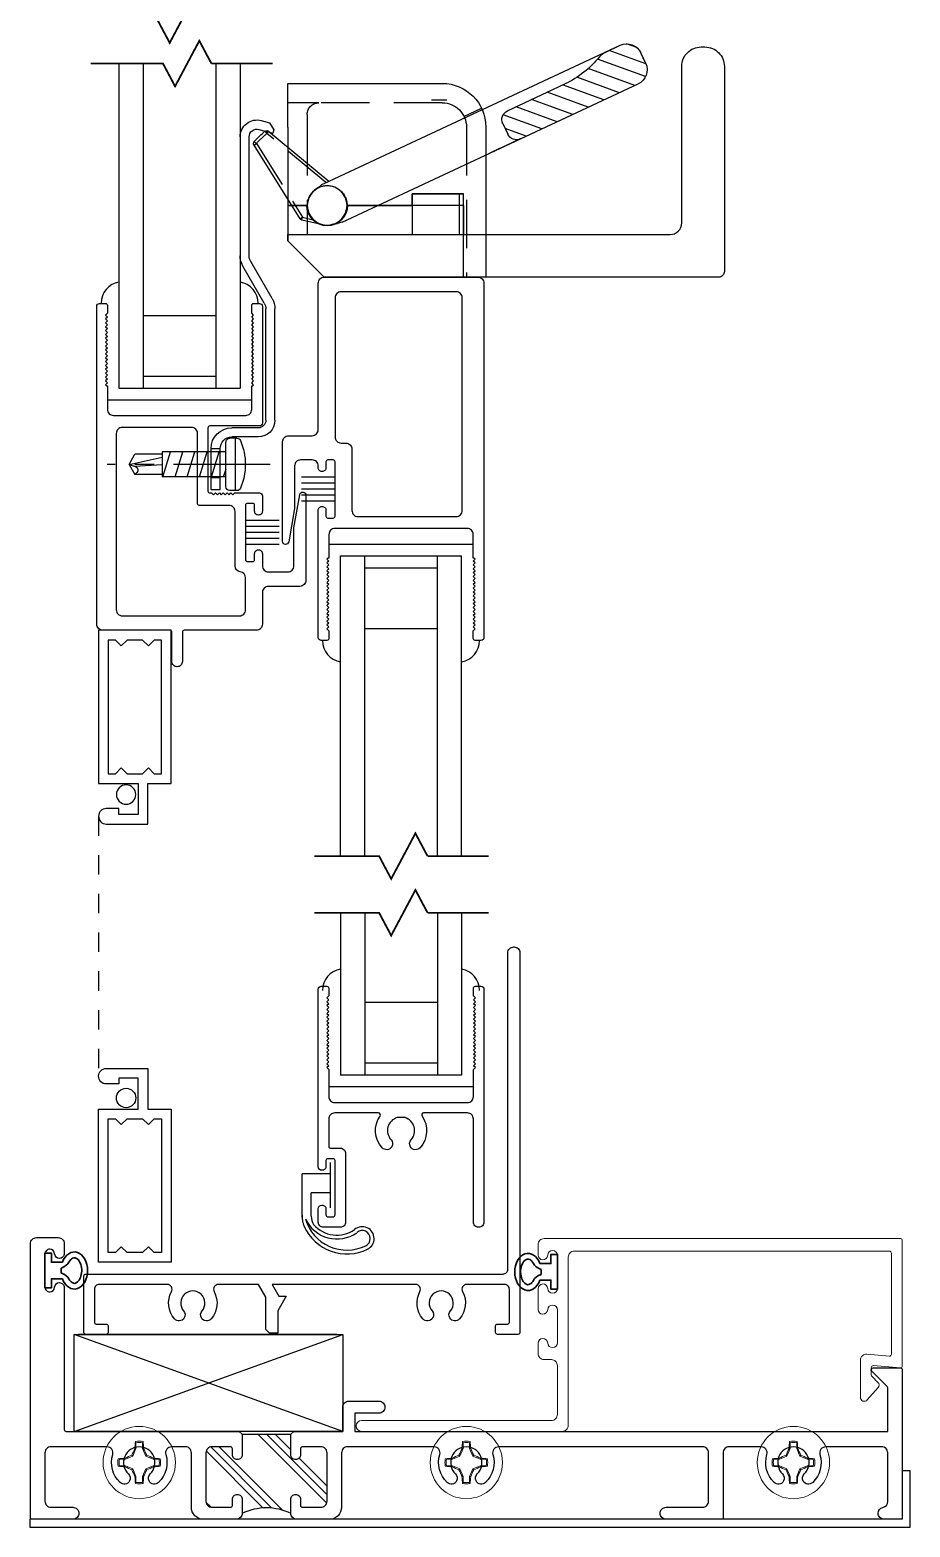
# Model space of a CAD drawing. Extents: x -138 to 168, y -127 to 80.
# Drawn here: x 11.08 to 15.62, y 59.83 to 67.55 of the extents above; entities that cross this region are included whole.
import ezdxf

# ---------------------------------------------------------------- set-up
doc = ezdxf.new("R2010")
doc.units = 0
doc.header["$MEASUREMENT"] = 0
for name, pattern in [('CENTERX2', [0.8, 0.5, -0.1, 0.1, -0.1]), ('HIDDEN', [0.375, 0.25, -0.125]), ('PHANTOM', [0.5, 0.25, -0.05, 0.05, -0.05, 0.05, -0.05])]:
    doc.linetypes.add(name, pattern=pattern)
doc.layers.get('0').update_dxf_attribs({"linetype": 'CONTINUOUS'})
for name, color, linetype in [('30', 3, 'CONTINUOUS'), ('FRAME', 1, 'CONTINUOUS'), ('GLASS', 7, 'CONTINUOUS'), ('GLAZING', 7, 'CONTINUOUS'), ('HANDLE', 3, 'CONTINUOUS'), ('MISC', 7, 'CONTINUOUS'), ('SEAL', 7, 'CONTINUOUS'), ('STRIKE_PLATES', 2, 'CONTINUOUS'), ('TEXT', 7, 'CONTINUOUS'), ('VENT', 5, 'CONTINUOUS')]:
    doc.layers.add(name, color=color, linetype=linetype)
doc.layers.add('ALUM-RED', color=1, linetype='CONTINUOUS', lineweight=9)
doc.layers.add('PROFILE NUMBER', color=150, linetype='CONTINUOUS', lineweight=35)

# ---------------------------------------------------------------- blocks, each defined once
blk = doc.blocks.new('110 SCREEN')
blk.add_lwpolyline([(0.0044, 0.1975), (0.0044, 0.2375), (-0.0206, 0.2375), (-0.0206, 0.23), (-0.0369, 0.23, -1), (-0.0369, 0.25), (0.0169, 0.25), (0.0169, 0.1975), (0.0469, 0.1975), (0.0469, 0), (-0.0469, 0), (-0.0469, 0.1975)], format="xyb", close=True)
blk.add_lwpolyline([(-0.0344, 0.185), (-0.025, 0.185), (-0.0175, 0.1775), (-0.01, 0.185), (0.01, 0.185), (0.0175, 0.1775), (0.025, 0.185), (0.0344, 0.185), (0.0344, 0.0125), (0.025, 0.0125), (0.0175, 0.02), (0.01, 0.0125), (-0.01, 0.0125), (-0.0175, 0.02), (-0.025, 0.0125), (-0.0344, 0.0125)], close=True)
blk.add_circle((-0.0113, 0.2119), 0.0125)
blk = doc.blocks.new('2012 fixed rail')
blk.add_lwpolyline([(-0.3135, -0.236, -0.414214), (-0.2865, -0.263), (-0.2865, -0.617, -0.414214), (-0.3135, -0.644), (-0.4005, -0.644, -0.414214), (-0.4275, -0.617), (-0.4275, -0.549, -0.414214), (-0.4085, -0.53), (-0.4075, -0.53, -0.414214), (-0.3875, -0.55), (-0.3875, -0.58, 0.414214), (-0.3775, -0.59), (-0.3505, -0.59, 0.414214), (-0.3405, -0.58), (-0.3405, -0.3, 0.414214), (-0.3505, -0.29), (-0.3775, -0.29, 0.414214), (-0.3875, -0.3), (-0.3875, -0.33, -0.414214), (-0.4075, -0.35), (-0.4085, -0.35, -0.414214), (-0.4275, -0.331), (-0.4275, 0.585, -0.414214), (-0.4125, 0.6), (-0.3835, 0.6, -0.414214), (-0.3735, 0.59), (-0.3735, 0.55), (-0.3835, 0.54), (-0.3735, 0.53), (-0.3835, 0.52), (-0.3735, 0.51), (-0.3835, 0.5), (-0.3735, 0.49), (-0.3835, 0.48), (-0.3735, 0.47), (-0.3835, 0.46), (-0.3735, 0.45), (-0.3835, 0.44), (-0.3735, 0.43), (-0.3835, 0.42), (-0.3735, 0.41), (-0.3835, 0.4), (-0.3735, 0.39), (-0.3835, 0.38), (-0.3735, 0.37), (-0.3835, 0.36), (-0.3735, 0.35), (-0.3835, 0.34), (-0.3735, 0.33), (-0.3835, 0.32), (-0.3735, 0.31), (-0.3835, 0.3), (-0.3735, 0.29), (-0.3835, 0.28), (-0.3735, 0.27), (-0.3835, 0.26), (-0.3735, 0.25), (-0.3835, 0.24), (-0.3735, 0.23), (-0.3835, 0.22), (-0.3735, 0.21), (-0.3835, 0.2), (-0.3735, 0.19), (-0.3835, 0.18), (-0.3735, 0.17), (-0.3735, 0.031, 0.414214), (-0.3425, 0), (0, 0), (0.3425, 0, 0.414214), (0.3735, 0.031), (0.3735, 0.17), (0.3835, 0.18), (0.3735, 0.19), (0.3835, 0.2), (0.3735, 0.21), (0.3835, 0.22), (0.3735, 0.23), (0.3835, 0.24), (0.3735, 0.25), (0.3835, 0.26), (0.3735, 0.27), (0.3835, 0.28), (0.3735, 0.29), (0.3835, 0.3), (0.3735, 0.31), (0.3835, 0.32), (0.3735, 0.33), (0.3835, 0.34), (0.3735, 0.35), (0.3835, 0.36), (0.3735, 0.37), (0.3835, 0.38), (0.3735, 0.39), (0.3835, 0.4), (0.3735, 0.41), (0.3835, 0.42), (0.3735, 0.43), (0.3835, 0.44), (0.3735, 0.45), (0.3835, 0.46), (0.3735, 0.47), (0.3835, 0.48), (0.3735, 0.49), (0.3835, 0.5), (0.3735, 0.51), (0.3835, 0.52), (0.3735, 0.53), (0.3835, 0.54), (0.3735, 0.55), (0.3735, 0.59, -0.414214), (0.3835, 0.6), (0.4125, 0.6, -0.414214), (0.4275, 0.585), (0.4275, 0), (0.4275, -0.617, -0.414214), (0.4005, -0.644, -0.414214), (0.3735, -0.617), (0.3735, -0.085, 0.414214), (0.3425, -0.054), (0.1166, -0.054, 0.6055), (0.1084, -0.0697, -0.348752), (0.0979, -0.2335, -0.508835), (0.0481, -0.2282, -0.325526), (0.0519, -0.192, 0.55027), (0.0203, -0.078), (0, -0.078), (-0.0203, -0.078, 0.55027), (-0.0519, -0.192, -0.325526), (-0.0481, -0.2282, -0.508835), (-0.0979, -0.2335, -0.348752), (-0.1084, -0.0697, 0.6055), (-0.1166, -0.054), (-0.3425, -0.054, 0.414214), (-0.3735, -0.085), (-0.3735, -0.226, 0.414214), (-0.3635, -0.236)], format="xyb", close=True)
blk = doc.blocks.new('Single Hung Seal')
for p, q in [((2.6258, 6.0966), (2.6258, 6.1552)), ((2.6258, 6.1405), (2.589, 6.1405)), ((2.589, 6.0844), (2.589, 6.1405)), ((2.6258, 6.1159), (2.6006, 6.1159)), ((2.6006, 6.0861), (2.6006, 6.1159))]:
    blk.add_line(p, q)
for centre, radius, start, end in [((2.6234, 6.0857), 0.0344, 177.8521, 202.628), ((2.6276, 6.0879), 0.027, 183.8358, 208.0087), ((2.6466, 6.0973), 0.0602, 204.2959, 296.2811), ((2.6338, 6.1009), 0.0445, 204.9432, 305.278), ((2.6466, 6.0973), 0.0552, 195.9507, 296.2811), ((2.6338, 6.1009), 0.0395, 220.4227, 305.278), ((2.6666, 6.057), 0.0153, 295.9809, 130.4116), ((2.6666, 6.057), 0.0103, 295.9809, 130.4116)]:
    blk.add_arc(centre, radius, start, end)
blk = doc.blocks.new('5 LINE SEAL')
for p, q in [((0.0434, 0.0155), (0, 0.0155)), ((0.0434, 0.0077), (0, 0.0077)), ((0.0434, 0), (0, 0)), ((0.0434, -0.0078), (0, -0.0078)), ((0.0434, -0.0155), (0, -0.0155))]:
    blk.add_line(p, q)
blk = doc.blocks.new('2042 interlocker')
for points in [[(-0.578, 0.4125), (-0.578, 0.3825, 0.414214), (-0.568, 0.3725), (-0.528, 0.3725), (-0.518, 0.3825), (-0.508, 0.3725), (-0.498, 0.3825), (-0.488, 0.3725), (-0.478, 0.3825), (-0.468, 0.3725), (-0.458, 0.3825), (-0.448, 0.3725), (-0.438, 0.3825), (-0.428, 0.3725), (-0.418, 0.3825), (-0.408, 0.3725), (-0.398, 0.3825), (-0.388, 0.3725), (-0.378, 0.3825), (-0.368, 0.3725), (-0.358, 0.3825), (-0.348, 0.3725), (-0.338, 0.3825), (-0.328, 0.3725), (-0.318, 0.3825), (-0.308, 0.3725), (-0.298, 0.3825), (-0.288, 0.3725), (-0.278, 0.3825), (-0.268, 0.3725), (-0.258, 0.3825), (-0.248, 0.3725), (-0.238, 0.3825), (-0.228, 0.3725), (-0.218, 0.3825), (-0.208, 0.3725), (-0.198, 0.3825), (-0.188, 0.3725), (-0.178, 0.3825), (-0.168, 0.3725), (-0.158, 0.3825), (-0.153, 0.3775), (-0.153, 0.3725), (-0.031, 0.3725, -0.414214), (0, 0.3415), (0, -0.3415, -0.414214), (-0.031, -0.3725), (-0.153, -0.3725), (-0.153, -0.3775), (-0.158, -0.3825), (-0.168, -0.3725), (-0.178, -0.3825), (-0.188, -0.3725), (-0.198, -0.3825), (-0.208, -0.3725), (-0.218, -0.3825), (-0.228, -0.3725), (-0.238, -0.3825), (-0.248, -0.3725), (-0.258, -0.3825), (-0.268, -0.3725), (-0.278, -0.3825), (-0.288, -0.3725), (-0.298, -0.3825), (-0.308, -0.3725), (-0.318, -0.3825), (-0.328, -0.3725), (-0.338, -0.3825), (-0.348, -0.3725), (-0.358, -0.3825), (-0.368, -0.3725), (-0.378, -0.3825), (-0.388, -0.3725), (-0.398, -0.3825), (-0.408, -0.3725), (-0.418, -0.3825), (-0.428, -0.3725), (-0.438, -0.3825), (-0.448, -0.3725), (-0.458, -0.3825), (-0.468, -0.3725), (-0.478, -0.3825), (-0.488, -0.3725), (-0.498, -0.3825), (-0.508, -0.3725), (-0.518, -0.3825), (-0.528, -0.3725), (-0.568, -0.3725, 0.414214), (-0.578, -0.3825), (-0.578, -0.4125, 0.414214), (-0.563, -0.4275), (0.039, -0.4275, 0.414214), (0.054, -0.4125), (0.054, -0.1565, -0.414214), (0.064, -0.1465), (0.39, -0.1465, -0.414214), (0.4, -0.1565), (0.4, -0.1655), (0.41, -0.1755), (0.4, -0.1855), (0.41, -0.1955), (0.4, -0.2055), (0.41, -0.2155), (0.4, -0.2255), (0.41, -0.2355), (0.4, -0.2455), (0.41, -0.2555), (0.4, -0.2655), (0.41, -0.2755), (0.4, -0.2855), (0.4, -0.4125, 0.414214), (0.415, -0.4275), (0.4945, -0.4275, 0.414214), (0.514, -0.408), (0.514, -0.407, 0.414214), (0.4945, -0.3875), (0.464, -0.3875, -0.414214), (0.454, -0.3775), (0.454, -0.3505, -0.414214), (0.464, -0.3405), (0.744, -0.3405, -0.414214), (0.754, -0.3505), (0.754, -0.3775, -0.414214), (0.744, -0.3875), (0.7135, -0.3875, 0.414214), (0.694, -0.407), (0.694, -0.408, 0.414214), (0.7135, -0.4275), (0.776, -0.4275, -0.414214), (0.807, -0.4585), (0.807, -0.5595, -0.414214), (0.776, -0.5905), (0.5807, -0.5905), (0.4092, -0.6207, 0.916331), (0.412, -0.6525), (0.851, -0.6525, 0.414214), (0.882, -0.6215), (0.882, -0.4585, -0.414214), (0.913, -0.4275), (1.078, -0.4275, 0.414214), (1.109, -0.3965), (1.109, -0.0245, -0.414214), (1.119, -0.0145), (1.2705, -0.0145, 0.414214), (1.297, 0.012), (1.297, 0.013, 0.414214), (1.2705, 0.0395), (1.119, 0.0395, -0.414214), (1.109, 0.0495), (1.109, 0.3965, 0.414214), (1.078, 0.4275), (-0.563, 0.4275, 0.414214)], [(1.034, -0.3095, -0.414214), (1.003, -0.3405), (0.8385, -0.3405, -0.376803), (0.8077, -0.3135, 0.376803), (0.777, -0.2865), (0.495, -0.2865, -0.414214), (0.464, -0.2555), (0.464, -0.1025, 0.414214), (0.454, -0.0925), (0.093, -0.0925, -0.414214), (0.062, -0.0615), (0.062, 0.2955, -0.414214), (0.093, 0.3265), (1.003, 0.3265, -0.414214), (1.034, 0.2955)]]:
    blk.add_lwpolyline(points, format="xyb", close=True)
blk = doc.blocks.new('2032 interlocker2')
for points in [[(1.297, 0.3965, 0.414214), (1.266, 0.4275), (-0.563, 0.4275, 0.414214), (-0.578, 0.4125), (-0.578, 0.3825, 0.414214), (-0.568, 0.3725), (-0.528, 0.3725), (-0.518, 0.3825), (-0.508, 0.3725), (-0.498, 0.3825), (-0.488, 0.3725), (-0.478, 0.3825), (-0.468, 0.3725), (-0.458, 0.3825), (-0.448, 0.3725), (-0.438, 0.3825), (-0.428, 0.3725), (-0.418, 0.3825), (-0.408, 0.3725), (-0.398, 0.3825), (-0.388, 0.3725), (-0.378, 0.3825), (-0.368, 0.3725), (-0.358, 0.3825), (-0.348, 0.3725), (-0.338, 0.3825), (-0.328, 0.3725), (-0.318, 0.3825), (-0.308, 0.3725), (-0.298, 0.3825), (-0.288, 0.3725), (-0.278, 0.3825), (-0.268, 0.3725), (-0.258, 0.3825), (-0.248, 0.3725), (-0.238, 0.3825), (-0.228, 0.3725), (-0.218, 0.3825), (-0.208, 0.3725), (-0.198, 0.3825), (-0.188, 0.3725), (-0.178, 0.3825), (-0.168, 0.3725), (-0.158, 0.3825), (-0.153, 0.3775), (-0.153, 0.3725), (-0.031, 0.3725, -0.414214), (0, 0.3415), (0, -0.3415, -0.414214), (-0.031, -0.3725), (-0.153, -0.3725), (-0.153, -0.3775), (-0.158, -0.3825), (-0.168, -0.3725), (-0.178, -0.3825), (-0.188, -0.3725), (-0.198, -0.3825), (-0.208, -0.3725), (-0.218, -0.3825), (-0.228, -0.3725), (-0.238, -0.3825), (-0.248, -0.3725), (-0.258, -0.3825), (-0.268, -0.3725), (-0.278, -0.3825), (-0.288, -0.3725), (-0.298, -0.3825), (-0.308, -0.3725), (-0.318, -0.3825), (-0.328, -0.3725), (-0.338, -0.3825), (-0.348, -0.3725), (-0.358, -0.3825), (-0.368, -0.3725), (-0.378, -0.3825), (-0.388, -0.3725), (-0.398, -0.3825), (-0.408, -0.3725), (-0.418, -0.3825), (-0.428, -0.3725), (-0.438, -0.3825), (-0.448, -0.3725), (-0.458, -0.3825), (-0.468, -0.3725), (-0.478, -0.3825), (-0.488, -0.3725), (-0.498, -0.3825), (-0.508, -0.3725), (-0.518, -0.3825), (-0.528, -0.3725), (-0.568, -0.3725, 0.414214), (-0.578, -0.3825), (-0.578, -0.4125, 0.414214), (-0.563, -0.4275), (0.0945, -0.4275, 0.414214), (0.114, -0.408), (0.114, -0.407, 0.414214), (0.0945, -0.3875), (0.064, -0.3875, -0.414214), (0.054, -0.3775), (0.054, -0.3505, -0.414214), (0.064, -0.3405), (0.344, -0.3405, -0.414214), (0.354, -0.3505), (0.354, -0.3775, -0.414214), (0.344, -0.3875), (0.3135, -0.3875, 0.414214), (0.294, -0.407), (0.294, -0.408, 0.414214), (0.3135, -0.4275), (0.323, -0.4275, -0.414214), (0.354, -0.4585), (0.354, -0.5185, -0.414214), (0.323, -0.5495), (0.1027, -0.5495), (-0.0688, -0.5797, 0.916331), (-0.066, -0.6115), (0.448, -0.6115, 0.414214), (0.479, -0.5805), (0.479, -0.4585, -0.414214), (0.51, -0.4275), (1.266, -0.4275, 0.414214), (1.297, -0.3965)], [(0.41, -0.2535), (0.093, -0.2535, -0.414214), (0.062, -0.2225), (0.062, 0.2845, -0.414214), (0.093, 0.3155), (1.191, 0.3155, -0.414214), (1.222, 0.2845), (1.222, -0.3095, -0.414214), (1.191, -0.3405), (0.472, -0.3405, -0.414214), (0.441, -0.3095), (0.441, -0.2845, 0.414214)]]:
    blk.add_lwpolyline(points, format="xyb", close=True)
blk = doc.blocks.new('A$C79BA322A')
at = {"layer": 'HANDLE', "linetype": 'Continuous'}
for p, q in [((0.37, 0.907), (0.22, 0.907)), ((0.37, 0.907), (0.43, 0.907)), ((0.37, 0.907), (0.37, 0.308)), ((0.43, 0.907), (0.43, 0.83)), ((0.43, 0.83), (0.43, 0.8)), ((0.43, 0.8), (0.43, 0.642)), ((0.37, 0.642), (0.43, 0.642)), ((0.37, 0.098), (0.37, 0)), ((0.37, 0), (0.22, 0))]:
    blk.add_line(p, q, dxfattribs=at)
blk.add_lwpolyline([(0.188, 0), (0.22, 0), (0.22, 1.973, -0.414214), (0.28, 2.033), (1.088, 2.033, 0.414214), (1.188, 2.133), (1.188, 2.153, 0.414214), (1.088, 2.253), (0.03, 2.253, 0.414214), (0, 2.223), (0, 0.188)], format="xyb", close=True, dxfattribs=at)
blk.add_arc((0.37, 0.203), 0.105, 90, 270, dxfattribs=at)
blk = doc.blocks.new('FW-1106(SS WINDOW LATCH)')
at = {"layer": 'HANDLE', "linetype": 'Continuous'}
for p, q in [((1.0354, 1.6588), (1.1256, 1.411)), ((1.1015, 1.6599), (1.1703, 1.471)), ((1.1035, 1.659), (1.1579, 1.6337)), ((1.1035, 1.659), (1.1579, 1.6337)), ((0.2846, 0.0921), (0.9972, 1.6203)), ((0.7141, 1.0131), (0.9972, 1.6203)), ((0.9892, 1.6031), (1.0766, 1.3629)), ((1.1852, 1.6128), (1.2041, 1.5608)), ((1.1852, 1.6128), (1.2041, 1.5608)), ((0.484, -0.0008), (1.1966, 1.5274)), ((0.9518, 1.523), (1.0316, 1.3038)), ((1.1604, 1.4498), (1.1966, 1.5274)), ((0.9145, 1.4429), (0.9919, 1.2303)), ((0.8771, 1.3628), (0.9545, 1.1502)), ((0.8398, 1.2827), (0.9171, 1.0701)), ((0.8591, 0.9455), (0.9975, 1.2424)), ((0.8024, 1.2026), (0.8798, 0.9899)), ((0.765, 1.1225), (0.8377, 0.9228)), ((0.7277, 1.0424), (0.7675, 0.933)), ((0.7926, 0.9213), (0.7382, 0.9467)), ((0, 0.834), (0, 0.609)), ((0.775, 0.834), (0, 0.834)), ((0, 0.719), (0.43, 0.719)), ((0.43, 0.697), (0.22, 0.697)), ((0.43, 0.454), (0.43, 0.719)), ((0, 0.609), (0, 0)), ((1, -0.188), (1, 0.609)), ((0.43, 0.454), (0.22, 0.454)), ((0.37, 0.118), (0.37, 0.454)), ((0.188, -0.188), (0, 0)), ((0, 0), (0.188, -0.188)), ((0.753, -0.2873), (0.4956, 0.024)), ((0.2701, -0.0081), (0.295, -0.1157)), ((0.3016, -0.1251), (0.6817, -0.3625)), ((0.37, -0.188), (0.37, -0.088)), ((0.775, -0.188), (0.188, -0.188)), ((0.37, -0.188), (0.188, -0.188)), ((0.775, -0.188), (1, -0.188))]:
    blk.add_line(p, q, dxfattribs=at)
at = {"layer": 'HANDLE', "linetype": 'HIDDEN'}
for p, q in [((0.22, 0.734), (0.22, 0.834)), ((0.8301, 0.7212), (0.8724, 0.8118)), ((0.775, 0.734), (0, 0.734)), ((0.8179, 0.7264), (0.8219, 0.7249)), ((0.8219, 0.7249), (0.8297, 0.7214)), ((0.8297, 0.7214), (0.8301, 0.7212)), ((0.9145, 0.553), (0.9145, 0.6325)), ((0.9, 0.609), (0.9, -0.028)), ((0.4165, -0.0769), (0.4003, -0.0834)), ((0.4319, -0.0673), (0.4165, -0.0769)), ((0.4516, -0.0479), (0.4319, -0.0673)), ((0.4636, -0.028), (0.4516, -0.0479)), ((0.9, -0.028), (0.9, -0.188)), ((0.775, -0.088), (0.22, -0.088)), ((0.37, -0.088), (0.37, -0.188)), ((0.3703, -0.088), (0.37, -0.088)), ((0.4003, -0.0834), (0.3703, -0.088)), ((0.84, -0.088), (0.775, -0.088))]:
    blk.add_line(p, q, dxfattribs=at)
at = {"layer": 'HANDLE', "linetype": 'PHANTOM'}
for p, q in [((0.4885, 0.0089), (0.7414, -0.2969)), ((0.3096, -0.1123), (0.2968, -0.0567)), ((0.295, -0.1157), (0.3096, -0.1123)), ((0.3016, -0.1251), (0.3096, -0.1123)), ((0.6896, -0.3498), (0.3096, -0.1123)), ((0.7529, -0.3065), (0.7414, -0.2969)), ((0.6817, -0.3625), (0.6896, -0.3498))]:
    blk.add_line(p, q, dxfattribs=at)
at = {"layer": 'HANDLE', "linetype": 'Continuous'}
for points in [[(0.7141, 1.0131), (0.7133, 1.0114), (0.7109, 1.0064), (0.7063, 0.9964), (0.6997, 0.9824), (0.6912, 0.9642), (0.6813, 0.9428), (0.6718, 0.9225), (0.6618, 0.901), (0.6437, 0.8623), (0.6436, 0.8621), (0.6403, 0.8549), (0.6401, 0.8545)], [(0.7926, 0.9213), (0.7927, 0.9213), (0.7928, 0.9212), (0.7929, 0.9212), (0.7932, 0.921), (0.7935, 0.9209), (0.7939, 0.9207), (0.7943, 0.9205), (0.7948, 0.9203)]]:
    blk.add_lwpolyline(points, dxfattribs=at)
at = {"layer": 'HANDLE', "linetype": 'PHANTOM'}
for points in [[(0.753, -0.2873), (0.7528, -0.2875), (0.7521, -0.288), (0.7511, -0.2889), (0.7496, -0.2901), (0.7479, -0.2915), (0.7459, -0.2932), (0.7437, -0.295), (0.7414, -0.2969)], [(0.6995, -0.3611), (0.6993, -0.3609), (0.6987, -0.3602), (0.6978, -0.3592), (0.6966, -0.3578), (0.6951, -0.3561), (0.6934, -0.3541), (0.6915, -0.352), (0.6896, -0.3498)]]:
    blk.add_lwpolyline(points, dxfattribs=at)
at = {"layer": 'HANDLE', "linetype": 'Continuous'}
blk.add_circle((0.37, 0.015), 0.1025, dxfattribs=at)
for centre, radius, start, end in [((1.0697, 1.5865), 0.08, 65, 155), ((1.0697, 1.5865), 0.08, 65, 155), ((1.1241, 1.5612), 0.08, 335, 65), ((1.1241, 1.5612), 0.08, 335, 65), ((1.4506, 1.031), 0.5, 128.70844, 155), ((1.0879, 1.4836), 0.08, 308.70844, 335), ((0.7594, 0.992), 0.05, 155, 245), ((0.8137, 0.9666), 0.05, 245, 335), ((0.775, 0.609), 0.225, 360, 90), ((0.37, 0.015), 0.103, 90, 270), ((0.3571, 0.0583), 0.08, 155, 172.79486), ((0.37, 0.015), 0.1025, 161.00666, 328.99334), ((0.1785, 0.0809), 0.1, 341.00666, 352.79486), ((0.5436, -0.0893), 0.1, 137.20514, 148.99334), ((0.4115, 0.033), 0.08, 317.20514, 335), ((0.3096, -0.1123), 0.015, 193, 238), ((0.37, 0.015), 0.5, 311.22226, 319.98339), ((0.7414, -0.2969), 0.015, 319.98339, 39.58961), ((0.6896, -0.3498), 0.015, 238, 311.22226)]:
    blk.add_arc(centre, radius, start, end, dxfattribs=at)
at = {"layer": 'HANDLE', "linetype": 'HIDDEN'}
for centre, radius, start, end in [((0.775, 0.609), 0.125, 360, 90), ((0.37, 0.015), 0.103, 335.32468, 90), ((0.37, 0.015), 0.103, 319.68509, 335.32468), ((0.84, -0.028), 0.06, 270, 360)]:
    blk.add_arc(centre, radius, start, end, dxfattribs=at)
at = {"layer": 'HANDLE', "linetype": 'PHANTOM'}
blk.add_arc((0.37, 0.015), 0.485, 311.22226, 319.98339, dxfattribs=at)
at = {"layer": 'HANDLE'}
for p in [(1.1307, 1.6464), (1.1307, 1.6464), (0.3267, -0.0779)]:
    blk.add_point(p, dxfattribs=at)
at = {"layer": 'HANDLE', "linetype": 'Continuous'}
blk.add_blockref('A$C79BA322A', (0, -0.188), dxfattribs=at)
blk = doc.blocks.new('A$C67295FF2')
at = {"layer": 'STRIKE_PLATES', "linetype": 'Continuous'}
for p, q in [((0.358, 0.33), (0.9317, 0.33)), ((0.9852, 0.3157), (1.1768, 0.205)), ((1.8559, 0.3236), (1.8394, 0.3192)), ((1.8587, 0.2474), (1.8394, 0.3192)), ((1.8926, 0.3024), (1.8559, 0.3236)), ((0.271, 0.243), (0.271, 0.107)), ((0.318, 0.243), (0.318, 0.107)), ((0.358, 0.283), (0.9317, 0.283)), ((0.9617, 0.275), (1.1533, 0.1643)), ((1.9041, 0.2595), (1.8926, 0.3024)), ((1.2068, 0.197), (1.8201, 0.197)), ((1.8177, 0.15), (1.2068, 0.15)), ((0, 0.047), (0.211, 0.047)), ((0, 0), (0, 0.047)), ((0.06, 0.047), (0.06, 0)), ((0.21, 0.047), (0.21, 0)), ((0, 0), (0.211, 0))]:
    blk.add_line(p, q, dxfattribs=at)
for centre, radius, start, end in [((0.358, 0.243), 0.087, 90, 180), ((0.9317, 0.223), 0.107, 60, 90), ((0.358, 0.243), 0.04, 90, 180), ((0.9317, 0.223), 0.06, 60, 90), ((1.8201, 0.237), 0.087, 270, 15), ((1.8201, 0.237), 0.04, 270, 15), ((1.2068, 0.257), 0.107, 240, 270), ((1.2068, 0.257), 0.06, 240, 270), ((0.211, 0.107), 0.107, 270, 360), ((0.211, 0.107), 0.06, 270, 0)]:
    blk.add_arc(centre, radius, start, end, dxfattribs=at)
blk = doc.blocks.new('A$C1BB07CC4')
at = {"layer": '30', "linetype": 'CENTERX2'}
for p, q in [((0.135, 0.8418), (0.135, 0)), ((0.07, 0.601), (0.1118, 0.6139)), ((0.07, 0.5383), (0.2, 0.5783)), ((0.07, 0.4755), (0.2, 0.5155)), ((0.07, 0.4127), (0.2, 0.4527)), ((0.07, 0.3499), (0.2, 0.3899)), ((0.07, 0.2872), (0.2, 0.3272)), ((0.0825, 0.2828), (0.0825, 0.1431)), ((0.1251, 0.1405), (0.135, 0.2828)), ((0.135, 0.1128), (0.1723, 0.2828)), ((0.0825, 0.1431), (0.0909, 0.1519)), ((0.135, 0.1128), (0.1243, 0.1445))]:
    blk.add_line(p, q, dxfattribs=at)
at = {"layer": '30', "linetype": 'Continuous'}
for p, q in [((0, 0.6694), (0, 0.6328)), ((0, 0.6628), (0.27, 0.6628)), ((0.27, 0.6694), (0.27, 0.6328)), ((0.02, 0.6128), (0.25, 0.6128)), ((0.07, 0.6128), (0.07, 0.2828)), ((0.2, 0.6128), (0.2, 0.2828)), ((0.2, 0.2828), (0.07, 0.2828)), ((0.1875, 0.2828), (0.1875, 0.1431)), ((0.135, 0.1128), (0.0825, 0.1431)), ((0.135, 0.1128), (0.1875, 0.1431))]:
    blk.add_line(p, q, dxfattribs=at)
for centre, radius, start, end in [((0.135, 0.3991), 0.3137, 66.95027, 113.04973), ((0.02, 0.6694), 0.02, 113.04973, 180), ((0.02, 0.6328), 0.02, 180, 270), ((0.25, 0.6328), 0.02, 270, 0), ((0.25, 0.6694), 0.02, 0, 66.95027)]:
    blk.add_arc(centre, radius, start, end, dxfattribs=at)
at = {"layer": '30', "linetype": 'CENTERX2'}
blk.add_arc((0.1054, 0.1381), 0.02, 18.61266, 136.35726, dxfattribs=at)
blk = doc.blocks.new('dfasdf')
at = {"color": 7, "linetype": 'Continuous', "lineweight": 15}
for p, q in [((54.6225, 25.6793), (54.62, 25.6856)), ((54.6225, 25.6793), (54.6225, 25.6488)), ((54.6566, 25.6488), (54.6566, 25.6793)), ((54.5678, 25.5941), (54.5373, 25.5941)), ((54.5678, 25.5941), (54.5667, 25.5995)), ((54.6065, 25.6101), (54.5678, 25.5941)), ((54.6065, 25.6101), (54.6014, 25.6152)), ((54.6225, 25.6488), (54.6065, 25.6101)), ((54.6225, 25.6488), (54.6171, 25.6499)), ((54.6566, 25.6488), (54.662, 25.6499)), ((54.6727, 25.6101), (54.6566, 25.6488)), ((54.6727, 25.6101), (54.6777, 25.6152)), ((54.7114, 25.5941), (54.6727, 25.6101)), ((54.7114, 25.5941), (54.7124, 25.5995)), ((54.7418, 25.5941), (54.7114, 25.5941)), ((54.7418, 25.5941), (54.7482, 25.5966)), ((54.5373, 25.56), (54.531, 25.5575)), ((54.5373, 25.56), (54.5678, 25.56)), ((54.5678, 25.56), (54.5667, 25.5546)), ((54.5678, 25.56), (54.6065, 25.544)), ((54.6065, 25.544), (54.6014, 25.5389)), ((54.6065, 25.544), (54.6225, 25.5053)), ((54.6225, 25.5053), (54.6171, 25.5042)), ((54.6225, 25.5053), (54.6225, 25.4748)), ((54.6566, 25.5053), (54.6727, 25.544)), ((54.6566, 25.5053), (54.662, 25.5042)), ((54.6566, 25.4748), (54.6566, 25.5053)), ((54.6727, 25.544), (54.7114, 25.56)), ((54.6727, 25.544), (54.6777, 25.5389)), ((54.7114, 25.56), (54.7124, 25.5546)), ((54.7114, 25.56), (54.7418, 25.56)), ((54.6566, 25.4748), (54.6592, 25.4685))]:
    blk.add_line(p, q, dxfattribs=at)
at = {"color": 7, "linetype": 'Continuous', "lineweight": 15, "flags": 128}
for points in [[(54.6566, 25.6793), (54.658, 25.6827), (54.6592, 25.6856)], [(54.5373, 25.5941), (54.534, 25.5954), (54.531, 25.5966)], [(54.7418, 25.56), (54.7452, 25.5587), (54.7482, 25.5575)], [(54.6225, 25.4748), (54.6212, 25.4714), (54.62, 25.4685)]]:
    blk.add_lwpolyline(points, dxfattribs=at)
at = {"color": 7, "linetype": 'Continuous', "lineweight": 15}
blk.add_circle((54.6396, 25.577), 0.1865, dxfattribs=at)
for centre, radius, start, end in [((55.5592, 25.5924), 0.9438, 174.33102, 176.50696), ((54.6396, 25.577), 0.1103, 79.78122, 100.21878), ((54.6396, 25.577), 0.1037, 80.53328, 99.46672), ((53.7199, 25.5924), 0.9438, 3.49304, 5.66898), ((54.6396, 25.577), 0.1103, 169.78122, 190.21878), ((54.6242, 24.6574), 0.9438, 93.49304, 95.66898), ((54.6396, 25.577), 0.1037, 170.53328, 189.46672), ((55.0743, 24.5244), 1.1889, 113.43539, 115.27165), ((55.6923, 25.1423), 1.1889, 154.72835, 156.56461), ((53.5869, 25.1423), 1.1889, 23.43539, 25.27165), ((54.2049, 24.5244), 1.1889, 64.72835, 66.56461), ((54.6549, 24.6574), 0.9438, 84.33102, 86.50696), ((54.6396, 25.577), 0.1037, 350.53328, 9.46672), ((54.6396, 25.577), 0.1103, 349.78122, 10.21878), ((54.6242, 26.4967), 0.9438, 264.33102, 266.50696), ((55.0743, 26.6297), 1.1889, 244.72835, 246.56461), ((55.6923, 26.0117), 1.1889, 203.43539, 205.27165), ((55.5592, 25.5617), 0.9438, 183.49304, 185.66898), ((53.7199, 25.5617), 0.9438, 354.33102, 356.50696), ((53.5869, 26.0117), 1.1889, 334.72835, 336.56461), ((54.2049, 26.6297), 1.1889, 293.43539, 295.27165), ((54.6549, 26.4967), 0.9438, 273.49304, 275.66898), ((54.6396, 25.577), 0.1103, 259.78122, 280.21878), ((54.6396, 25.577), 0.1037, 260.53328, 279.46672)]:
    blk.add_arc(centre, radius, start, end, dxfattribs=at)
blk = doc.blocks.new('*U125')
at = {"layer": 'PROFILE NUMBER', "color": 5}
for p, q in [((-0.0161, 0.0916), (-0.013, 0.083)), ((-0.013, 0.083), (0.013, 0.083)), ((0.013, 0.083), (0.0161, 0.0915))]:
    blk.add_line(p, q, dxfattribs=at)
blk.add_lwpolyline([(-0.0427, 0.0907), (-0.0427, 0.0335), (-0.09, 0.0335), (-0.09, 0), (0.09, 0), (0.09, 0.0335), (0.0427, 0.0335), (0.0427, 0.0907)], dxfattribs=at)
for centre, start, end in [((-0.0725, 0.0712), 19.82892, 61.17501), ((0.0725, 0.0712), 118.76326, 160.19447)]:
    blk.add_arc(centre, 0.06, start, end, dxfattribs=at)
blk.add_ellipse((0, 0.1517), major_axis=(-0.0958, 0), ratio=0.712114, start_param=2.033109, end_param=7.391692, dxfattribs=at)
blk.add_open_spline([(0.0437, 0.1238), (0.0526, 0.1287), (0.0589, 0.1347), (0.0685, 0.1503), (0.0681, 0.1574), (0.0493, 0.1788), (0.027, 0.1893), (-0.0212, 0.1906), (-0.0451, 0.1815), (-0.0674, 0.16), (-0.0684, 0.1523), (-0.0607, 0.1366), (-0.0538, 0.1294), (-0.0436, 0.1238)], degree=3, knots=[2.2211, 2.2211, 2.2211, 2.2211, 2.727733, 2.727733, 3.7005, 3.7005, 4.673268, 4.673268, 5.646035, 5.646035, 6.618803, 6.618803, 7.203997, 7.203997, 7.203997, 7.203997], dxfattribs=at)
blk = doc.blocks.new('*U128')
at = {"layer": 'PROFILE NUMBER', "color": 5}
for p, q in [((-0.0161, 0.0916), (-0.013, 0.083)), ((-0.013, 0.083), (0.013, 0.083)), ((0.013, 0.083), (0.0161, 0.0915))]:
    blk.add_line(p, q, dxfattribs=at)
blk.add_lwpolyline([(-0.0427, 0.0907), (-0.0427, 0.0335), (-0.09, 0.0335), (-0.09, 0), (0.09, 0), (0.09, 0.0335), (0.0427, 0.0335), (0.0427, 0.0907)], dxfattribs=at)
for centre, start, end in [((-0.0725, 0.0712), 19.82892, 61.17501), ((0.0725, 0.0712), 118.76326, 160.19447)]:
    blk.add_arc(centre, 0.06, start, end, dxfattribs=at)
blk.add_ellipse((0, 0.1517), major_axis=(-0.0958, 0), ratio=0.712114, start_param=2.033109, end_param=7.391692, dxfattribs=at)
blk.add_open_spline([(0.0437, 0.1238), (0.0526, 0.1287), (0.0589, 0.1347), (0.0685, 0.1503), (0.0681, 0.1574), (0.0493, 0.1788), (0.027, 0.1893), (-0.0212, 0.1906), (-0.0451, 0.1815), (-0.0674, 0.16), (-0.0684, 0.1523), (-0.0607, 0.1366), (-0.0538, 0.1294), (-0.0436, 0.1238)], degree=3, knots=[2.2211, 2.2211, 2.2211, 2.2211, 2.727733, 2.727733, 3.7005, 3.7005, 4.673268, 4.673268, 5.646035, 5.646035, 6.618803, 6.618803, 7.203997, 7.203997, 7.203997, 7.203997], dxfattribs=at)
blk = doc.blocks.new('3809 BLOCK FRAME')
h = blk.add_hatch()
h.set_pattern_fill('PLAST', color=256, angle=45, style=0)
h.set_pattern_definition([(45, (-4.25098, -6.643), (-0.176777, 0.176777), []), (45, (-4.27308, -6.6209), (-0.176777, 0.176777), []), (45, (-4.29517, -6.5988), (-0.176777, 0.176777), [])])
edge = h.paths.add_edge_path()
edge.add_arc((-0.937, 0.093), 0.031, 270, 360, ccw=False)
edge.add_line((-0.937, 0.062), (-1.033, 0.062))
edge.add_arc((-1.033, 0.072), 0.01, 180, 270, ccw=False)
edge.add_line((-1.043, 0.072), (-1.043, 0.103))
edge.add_arc((-1.068, 0.103), 0.025, 360, 450)
edge.add_arc((-1.068, 0.103), 0.025, 90, 180)
edge.add_line((-1.093, 0.103), (-1.093, 0.031))
edge.add_arc((-1.2185, -0.2208), 0.2814, 63.50919, 116.49081)
edge.add_line((-1.344, 0.031), (-1.344, 0.103))
edge.add_arc((-1.369, 0.103), 0.025, 0, 90)
edge.add_arc((-1.369, 0.103), 0.025, 90, 180)
edge.add_line((-1.394, 0.103), (-1.394, 0.072))
edge.add_arc((-1.404, 0.072), 0.01, 270, 360, ccw=False)
edge.add_line((-1.404, 0.062), (-1.5, 0.062))
edge.add_arc((-1.5, 0.093), 0.031, 180, 270, ccw=False)
edge.add_line((-1.531, 0.093), (-1.531, 0.343))
edge.add_arc((-1.5, 0.343), 0.031, 90, 180, ccw=False)
edge.add_line((-1.5, 0.374), (-1.404, 0.374))
edge.add_arc((-1.404, 0.364), 0.01, 0, 90, ccw=False)
edge.add_line((-1.394, 0.364), (-1.394, 0.333))
edge.add_arc((-1.369, 0.333), 0.025, 180, 270)
edge.add_arc((-1.369, 0.333), 0.025, 270, 360)
edge.add_line((-1.344, 0.333), (-1.344, 0.439))
edge.add_line((-1.344, 0.439), (-1.093, 0.439))
edge.add_line((-1.093, 0.439), (-1.093, 0.333))
edge.add_arc((-1.068, 0.333), 0.025, 180, 270)
edge.add_arc((-1.068, 0.333), 0.025, 270, 360)
edge.add_line((-1.043, 0.333), (-1.043, 0.364))
edge.add_arc((-1.033, 0.364), 0.01, 90, 180, ccw=False)
edge.add_line((-1.033, 0.374), (-0.937, 0.374))
edge.add_arc((-0.937, 0.343), 0.031, 0, 90, ccw=False)
edge.add_line((-0.906, 0.343), (-0.906, 0.093))
blk.add_line((-1.093, 0.439), (-1.344, 0.439))
for points in [[(-1.093, 0.439), (-1.093, 0.333, 0.414214), (-1.068, 0.308, 0.414214), (-1.043, 0.333), (-1.043, 0.364, -0.414214), (-1.033, 0.374), (-0.937, 0.374, -0.414214), (-0.906, 0.343), (-0.906, 0.093, -0.414214), (-0.937, 0.062), (-1.033, 0.062, -0.414214), (-1.043, 0.072), (-1.043, 0.103, 0.414214), (-1.068, 0.128), (-1.068, 0.128, 0.414214), (-1.093, 0.103), (-1.093, 0.031, 0.414214), (-1.062, 0), (-0.893, 0, 0.414214), (-0.831, 0.062), (-0.831, 0.343, -0.414214), (-0.8, 0.374), (-0.7287, 0.374, -0.5024), (-0.699, 0.3341, 0.280293), (-0.6615, 0.1903, 0.498955), (-0.6125, 0.198), (-0.6125, 0.198, 0.334263), (-0.6183, 0.2348, -2.470836), (-0.5057, 0.2348, 0.334263), (-0.5115, 0.198, 0.498955), (-0.4625, 0.1903, 0.280293), (-0.425, 0.3341, -0.5024), (-0.3953, 0.374), (-0.106, 0.374, -0.414214), (-0.075, 0.343), (-0.075, 0.093, -0.414214), (-0.106, 0.062), (-0.219, 0.062, 0.414214), (-0.25, 0.031, 0.414214), (-0.219, 0), (0, 0), (0, 1.423, 0.414214), (-0.031, 1.454), (-0.144, 1.454, 0.414214), (-0.175, 1.423), (-0.175, 1.3715, 0.414214), (-0.15, 1.3465), (-0.15, 1.3465, 0.399638), (-0.125, 1.3702, -0.399638), (-0.1001, 1.394), (-0.1, 1.394, -0.414214), (-0.075, 1.369), (-0.075, 1.199, -0.414214), (-0.1, 1.174), (-0.1001, 1.174, -0.399638), (-0.125, 1.1977, 0.399638), (-0.15, 1.2215, 0.414214), (-0.175, 1.1965), (-0.175, 0.464, -0.414214), (-0.185, 0.454), (-1.078, 0.454), (-1.093, 0.439)], [(-1.344, 0.439), (-1.344, 0.439), (-1.359, 0.454), (-1.612, 0.454), (-1.612, 0.579, 0.414214), (-1.643, 0.61), (-1.799, 0.61, 0.414214), (-1.83, 0.579, 0.414214), (-1.799, 0.548), (-1.674, 0.548), (-1.674, 0.454), (-4.425, 0.454), (-4.425, 0.6777, -0.198912), (-4.4221, 0.6848), (-4.3429, 0.7639, 0.668179), (-4.35, 0.781), (-4.49, 0.781, 0.414214), (-4.5, 0.771), (-4.5, 0.01, 0.414214), (-4.49, 0), (-4.406, 0, 0.414214), (-4.375, 0.031, 0.358249), (-4.4, 0.0614, -0.358249), (-4.425, 0.0918), (-4.425, 0.343, -0.414214), (-4.394, 0.374), (-4.1047, 0.374, -0.5024), (-4.075, 0.3341, 0.280293), (-4.0375, 0.1903, 0.498955), (-3.9885, 0.198, 0.334263), (-3.9943, 0.2348, -2.470836), (-3.8817, 0.2348, 0.334263), (-3.8875, 0.198, 0.498955), (-3.8385, 0.1903, 0.280293), (-3.801, 0.3341, -0.5024), (-3.7713, 0.374), (-3.606, 0.374, -0.414214), (-3.575, 0.343), (-3.575, 0), (-3.281, 0, 0.414214), (-3.25, 0.031, 0.414214), (-3.281, 0.062), (-3.469, 0.062, -0.414214), (-3.5, 0.093), (-3.5, 0.343, -0.414214), (-3.469, 0.374), (-2.4167, 0.374, -0.5024), (-2.387, 0.3341, 0.280293), (-2.3495, 0.1903, 0.498955), (-2.3005, 0.198, 0.334263), (-2.3063, 0.2348, -2.470836), (-2.1937, 0.2348, 0.334263), (-2.1995, 0.198, 0.498955), (-2.1505, 0.1903, 0.280293), (-2.113, 0.3341, -0.5024), (-2.0833, 0.374), (-1.637, 0.374, -0.414214), (-1.606, 0.343), (-1.606, 0.062, 0.414214), (-1.544, 0), (-1.375, 0, 0.414214), (-1.344, 0.031), (-1.344, 0.103, 0.414214), (-1.369, 0.128, 0.414214), (-1.394, 0.103), (-1.394, 0.072, -0.414214), (-1.404, 0.062), (-1.5, 0.062, -0.414214), (-1.531, 0.093), (-1.531, 0.343, -0.414214), (-1.5, 0.374), (-1.404, 0.374, -0.414214), (-1.394, 0.364), (-1.394, 0.333, 0.414214), (-1.369, 0.308, 0.414214), (-1.344, 0.333), (-1.344, 0.439)]]:
    blk.add_lwpolyline(points, format="xyb")
blk.add_arc((-1.2185, -0.2208), 0.2814, 63.50919, 116.49081)

msp = doc.modelspace()

# ---------------------------------------------------------------- linework, layer by layer
at = {"color": 7}
for p, q in [((11.5379, 67.3806), (11.5379, 65.7049)), ((11.6629, 67.3806), (11.6629, 65.7049)), ((12.0379, 67.3805), (12.0379, 65.7049)), ((12.1629, 67.3805), (12.1629, 65.7049)), ((11.6629, 66.0799), (12.0379, 66.0799)), ((11.6629, 65.7669), (12.0379, 65.7669)), ((12.6812, 63.2902), (12.6812, 64.8405)), ((12.8062, 63.2902), (12.8062, 64.8405)), ((13.1812, 63.2903), (13.1812, 64.8405)), ((13.3062, 63.2903), (13.3062, 64.8405)), ((12.8062, 64.7785), (13.1812, 64.7785)), ((12.8062, 64.4655), (13.1812, 64.4655)), ((12.6812, 62.9978), (12.6812, 62.1589)), ((12.8062, 62.9978), (12.8062, 62.1589)), ((13.1812, 62.9978), (13.1812, 62.1589)), ((13.3062, 62.9978), (13.3062, 62.1589)), ((13.1812, 62.5339), (12.8062, 62.5339)), ((13.1812, 62.2209), (12.8062, 62.2209))]:
    msp.add_line(p, q, dxfattribs=at)
for p, q in [((11.5379, 65.7049), (12.1629, 65.7049)), ((11.4779, 65.6449), (12.2229, 65.6449)), ((12.6212, 64.9005), (13.3662, 64.9005)), ((12.6812, 64.8405), (13.3062, 64.8405)), ((13.3062, 62.1589), (12.6812, 62.1589)), ((13.3662, 62.0989), (12.6212, 62.0989))]:
    msp.add_line(p, q)
for centre, start, end in [((11.5565, 66.1433), 99.63598, 180.47608), ((12.1443, 66.1433), 359.52392, 80.36402), ((12.6998, 64.4021), 179.52392, 260.36402), ((13.2875, 64.4021), 279.63598, 0.47608), ((12.6998, 62.5973), 99.63598, 180.47608), ((13.2875, 62.5973), 359.52392, 80.36402)]:
    msp.add_arc(centre, 0.1112, start, end)
at = {"layer": 'ALUM-RED'}
msp.add_lwpolyline([(13.7507, 61.2305, -0.975), (13.8006, 61.2292), (13.8006, 61.0592, -0.975), (13.7507, 61.0579, 0.975), (13.7006, 61.0567), (13.7006, 60.9507, 0.975), (13.7507, 60.9495, -0.975), (13.8006, 60.9482), (13.8006, 60.7782, -0.975), (13.7507, 60.7769, 0.975), (13.7006, 60.7757), (13.7006, 60.7222, 0.414214), (13.7316, 60.6912), (13.7696, 60.6912, -0.414214), (13.8006, 60.6602), (13.8006, 60.4082, -0.414214), (13.7696, 60.3772), (12.7896, 60.3772, 1), (12.7896, 60.3212), (13.8256, 60.3212, 0.414214), (13.8566, 60.3522), (13.8566, 61.2202, -0.414214), (13.8876, 61.2512), (15.5146, 61.2512, -0.414214), (15.5246, 61.2412), (15.5246, 60.7193, -0.440011), (15.5138, 60.7094), (15.3983, 60.7195, 0.440011), (15.3646, 60.6886), (15.3646, 60.4962, 0.691708), (15.3997, 60.483), (15.4557, 60.5467, 0.395486), (15.4548, 60.5741), (15.4236, 60.6053, -0.198912), (15.4206, 60.6123), (15.4206, 60.6504, -0.440011), (15.4315, 60.6603), (15.5698, 60.6482, 0.440011), (15.5806, 60.6582), (15.5806, 61.3062, 0.414214), (15.5706, 61.3162), (13.7316, 61.3162, 0.414214), (13.7006, 61.2852), (13.7006, 61.2317, 0.975)], format="xyb", close=True, dxfattribs=at)
at = {"layer": 'FRAME'}
msp.add_lwpolyline([(12.3149, 60.8272), (12.2949, 60.8472), (12.2949, 61.0141), (12.2573, 61.0792), (12.051, 61.0792, 0.567219), (12.029, 61.0424, -0.310484), (12.0136, 60.9016, -0.516447), (11.9633, 60.9064), (11.963, 60.9068, -0.318358), (11.9663, 60.9425, 2.17601), (11.8715, 60.9425, -0.318358), (11.8748, 60.9068), (11.8745, 60.9064, -0.516447), (11.8242, 60.9016, -0.310484), (11.8088, 61.0424, 0.567219), (11.7868, 61.0792), (11.4359, 61.0792, 0.414214), (11.4109, 61.0542), (11.4109, 60.8852, 0.414214), (11.4209, 60.8752), (11.4719, 60.8752, -0.414214), (11.4819, 60.8652), (11.4819, 60.8312, -0.414214), (11.4719, 60.8212), (11.3669, 60.8212, -0.414214), (11.3569, 60.8312), (11.3569, 61.1232, -0.414214), (11.3669, 61.1332), (13.5199, 61.1332, 0.414214), (13.5449, 61.1582), (13.5449, 62.7902, -0.414214), (13.5759, 62.8212), (13.5769, 62.8212, -0.414214), (13.6069, 62.7912), (13.6069, 60.8312, -0.414214), (13.5969, 60.8212), (13.4919, 60.8212, -0.414214), (13.4819, 60.8312), (13.4819, 60.8652, -0.414214), (13.4919, 60.8752), (13.5429, 60.8752, 0.414214), (13.5529, 60.8852), (13.5529, 61.0542, 0.414214), (13.5279, 61.0792), (13.333, 61.0792, 0.567219), (13.311, 61.0424, -0.310484), (13.2956, 60.9016, -0.516447), (13.2453, 60.9064), (13.245, 60.9068, -0.318358), (13.2483, 60.9425, 2.17601), (13.1535, 60.9425, -0.318358), (13.1568, 60.9068), (13.1565, 60.9064, -0.516447), (13.1062, 60.9016, -0.310484), (13.0908, 61.0424, 0.567219), (13.0688, 61.0792), (12.3289, 61.0792), (12.3635, 61.0192), (12.4009, 61.0192), (12.3569, 60.943), (12.3569, 60.8272)], format="xyb", close=True, dxfattribs=at)
at = {"layer": 'GLASS'}
for p, q in [((11.3069, 60.3212), (12.6926, 60.8212)), ((12.6926, 60.3212), (11.3069, 60.8212)), ((11.3069, 60.3212), (11.3069, 60.8212)), ((11.3069, 60.8212), (12.6926, 60.8212)), ((12.6619, 60.8212), (11.3293, 60.8212)), ((12.6926, 60.8212), (12.6926, 60.3212)), ((12.6926, 60.3212), (11.3069, 60.3212))]:
    msp.add_line(p, q, dxfattribs=at)
at = {"layer": 'GLAZING', "const_width": 0.0094}
for points in [[(11.987, 67.6047), (11.9245, 67.7222), (11.7995, 67.4873), (11.737, 67.6048), (11.3632, 67.6048)], [(12.015, 67.3805), (11.9524, 67.498), (11.8274, 67.2631), (11.7649, 67.3806), (11.3911, 67.3806)], [(12.3304, 67.3805), (12.015, 67.3805)], [(13.1303, 63.2902), (13.0678, 63.4077), (12.9427, 63.1727), (12.8802, 63.2902), (12.5461, 63.2902)], [(13.4457, 63.2902), (13.1303, 63.2902)], [(13.1303, 62.9977), (13.0678, 63.1152), (12.9427, 62.8802), (12.8802, 62.9977), (12.5461, 62.9977)], [(13.4457, 62.9977), (13.1303, 62.9977)]]:
    msp.add_lwpolyline(points, dxfattribs=at)
at = {"layer": 'MISC'}
msp.add_lwpolyline([(11.0783, 59.8672), (11.0783, 59.8272), (15.6206, 59.8272), (15.6206, 60.1172), (15.5806, 60.1172), (15.5806, 59.8672)], close=True, dxfattribs=at)
at = {"layer": 'VENT', "linetype": 'HIDDEN', "ltscale": 0.25}
msp.add_line((11.4324, 63.4954), (11.4324, 62.1541), dxfattribs=at)

# ---------------------------------------------------------------- block references
at = {"xscale": -1, "rotation": 270}
msp.add_blockref('FW-1106(SS WINDOW LATCH)', (12.5972, 66.278), dxfattribs=at)
for p in [(-42.997, 34.5832), (-41.309, 34.5832), (-39.621, 34.5832)]:
    msp.add_blockref('dfasdf', p)
at = {"layer": '30', "linetype": 'CENTERX2', "xscale": -1, "rotation": 270}
msp.add_blockref('A$C1BB07CC4', (11.4771, 65.1767), dxfattribs=at)
at = {"layer": 'FRAME', "xscale": -1}
msp.add_blockref('3809 BLOCK FRAME', (11.0806, 59.8672), dxfattribs=at)
at = {"layer": 'MISC', "xscale": 4, "yscale": 4, "zscale": 4}
msp.add_blockref('Single Hung Seal', (2.1271, 37.0882), dxfattribs=at)
at = {"layer": 'SEAL', "xscale": 4, "yscale": 4, "zscale": 4, "rotation": 180}
msp.add_blockref('5 LINE SEAL', (12.6532, 65.185), dxfattribs=at)
at = {"layer": 'SEAL', "xscale": 4, "yscale": 4, "zscale": 4}
msp.add_blockref('5 LINE SEAL', (12.1909, 64.9604), dxfattribs=at)
at = {"layer": 'STRIKE_PLATES', "linetype": 'Continuous', "xscale": -1, "rotation": 270}
msp.add_blockref('A$C67295FF2', (12.0129, 65.1822), dxfattribs=at)
at = {"layer": 'TEXT', "rotation": 270}
msp.add_blockref('*U128', (11.1556, 61.1512), dxfattribs=at)
at = {"layer": 'TEXT', "xscale": -1, "rotation": 90}
msp.add_blockref('*U125', (13.8006, 61.1442), dxfattribs=at)
at = {"layer": 'VENT', "xscale": -1}
for name, p, rotation in [('2032 interlocker2', (12.9937, 64.981), 270), ('2042 interlocker', (11.8504, 65.5644), 90)]:
    msp.add_blockref(name, p, dxfattribs=dict(at, rotation=rotation))
at = {"layer": 'VENT', "xscale": -4, "yscale": 4, "zscale": 4, "rotation": 180}
msp.add_blockref('110 SCREEN', (11.6199, 64.4554), dxfattribs=at)
at = {"layer": 'VENT'}
msp.add_blockref('2012 fixed rail', (12.9937, 62.0184), dxfattribs=at)
at = {"layer": 'VENT', "xscale": 4, "yscale": 4, "zscale": 4}
msp.add_blockref('110 SCREEN', (11.6199, 61.1941), dxfattribs=at)

doc.saveas('drawing.dxf')
